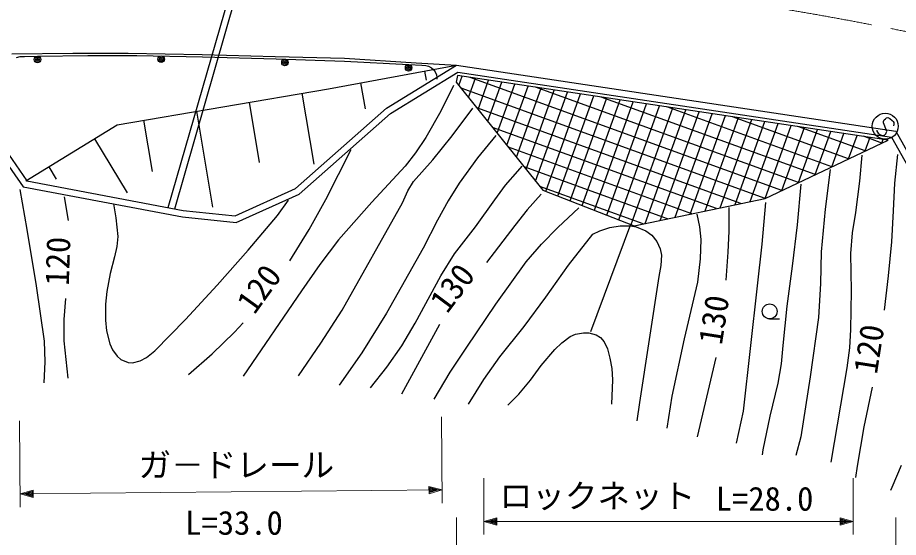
# Model space of a CAD drawing. Units: millimetres, scale not verified. Extents: x 40000 to 680000, y 20000 to 380000.
# Drawn here: x 329567 to 397079, y 259592 to 299410 of the extents above; entities that cross this region are included whole.
import ezdxf
from ezdxf.enums import TextEntityAlignment as Align

# ---------------------------------------------------------------- set-up
doc = ezdxf.new("R2010")
doc.units = ezdxf.units.MM
doc.header["$LTSCALE"] = 1000
doc.linetypes.add('CHAIN', pattern=[18.5, 12, -1.5, 3.5, -1.5])
for name, color, linetype, lineweight in [('M-BGD', 7, 'Continuous', 25), ('M-BMK', 2, 'CHAIN', 13), ('M-STR-HTXT', 7, 'Continuous', 13)]:
    doc.layers.add(name, color=color, linetype=linetype, lineweight=lineweight)
doc.styles.add('ＭＳ ゴシック', font='')
doc.styles.get('ＭＳ ゴシック').set_extended_font_data('MS Gothic')

msp = doc.modelspace()

# ---------------------------------------------------------------- linework, layer by layer
at = {"layer": 'M-BGD'}
for p, q in [((341118, 284856), (353056, 326367)), ((341611, 284763), (353555, 326293)), ((329127, 296631), (333794, 296684)), ((329487, 296355), (329766, 296440)), ((329766, 296440), (330086, 296444)), ((330086, 296444), (331086, 296458)), ((331086, 296458), (334948, 296511)), ((333794, 296684), (338042, 296684)), ((334948, 296511), (338705, 296511)), ((338042, 296684), (343705, 296578)), ((338705, 296511), (343731, 296405)), ((343705, 296578), (349316, 296420)), ((343731, 296405), (349393, 296245)), ((349316, 296420), (354613, 296314)), ((323818, 296201), (330281, 286900)), ((349393, 296245), (354631, 296085)), ((353388, 293956), (363207, 295758)), ((354613, 296314), (360119, 295945)), ((354631, 296085), (359551, 295819)), ((357853, 292469), (363210, 295757)), ((359551, 295819), (360550, 295765)), ((360119, 295945), (363210, 295757)), ((360550, 295765), (360869, 295748)), ((360869, 295748), (361067, 295697)), ((363210, 295757), (396878, 290701)), ((323578, 295668), (329988, 286444)), ((358150, 292062), (363316, 295233)), ((360752, 295307), (360878, 294614)), ((361067, 295697), (361300, 295563)), ((361300, 295563), (361453, 295434)), ((361453, 295434), (361564, 295267)), ((361564, 295267), (361671, 295019)), ((363316, 295233), (396562, 290240)), ((355843, 294407), (356200, 292435)), ((361671, 295019), (361701, 294816)), ((361701, 294816), (361694, 294696)), ((363278, 294974), (363189, 294471)), ((363189, 294471), (369837, 286185)), ((396307, 290032), (363278, 294974)), ((363394, 294215), (363646, 294919)), ((364129, 293299), (364655, 294768)), ((388146, 286169), (364247, 294829)), ((364864, 292383), (365664, 294617)), ((365599, 291467), (366672, 294466)), ((337206, 291204), (353388, 293956)), ((362986, 294220), (361997, 292244)), ((386866, 285563), (363560, 294008)), ((366334, 290551), (367681, 294315)), ((367069, 289635), (368690, 294164)), ((367803, 288719), (369698, 294013)), ((368538, 287803), (370707, 293862)), ((389425, 286774), (369273, 294077)), ((369273, 286887), (371716, 293711)), ((351365, 293612), (352279, 288174)), ((370054, 286100), (372725, 293560)), ((370987, 285737), (373733, 293409)), ((371920, 285374), (374742, 293258)), ((372853, 285011), (375751, 293108)), ((390705, 287380), (374300, 293325)), ((347320, 292924), (348093, 288322)), ((350872, 286314), (357853, 292469)), ((362867, 290353), (364471, 292470)), ((384996, 285171), (364770, 292501)), ((373786, 284649), (376759, 292957)), ((374719, 284286), (377768, 292806)), ((375651, 283923), (378777, 292655)), ((376584, 283560), (379786, 292504)), ((377675, 283638), (380794, 292353)), ((391984, 287986), (379326, 292573)), ((343274, 292236), (344507, 284896)), ((351144, 285885), (358150, 292062)), ((361997, 292244), (360857, 290215)), ((378824, 283878), (381803, 292202)), ((379973, 284119), (382812, 292051)), ((381122, 284360), (383821, 291900)), ((382270, 284600), (384829, 291749)), ((393264, 288591), (384353, 291820)), ((330201, 286911), (337206, 291204)), ((339228, 291548), (339887, 287626)), ((383126, 284780), (365979, 290993)), ((383419, 284841), (385838, 291598)), ((384568, 285082), (386847, 291447)), ((385717, 285322), (387855, 291296)), ((386866, 285563), (388864, 291145)), ((388146, 286169), (389873, 290994)), ((394543, 289197), (389379, 291068)), ((361387, 288521), (362867, 290353)), ((366211, 290378), (364825, 288660)), ((389425, 286774), (390882, 290843)), ((390705, 287380), (391890, 290693)), ((391984, 287986), (392899, 290542)), ((393264, 288591), (393908, 290391)), ((395823, 289803), (394405, 290316)), ((396878, 290701), (399024, 286868)), ((335454, 290131), (337969, 285977)), ((360857, 290215), (360074, 289048)), ((386866, 285563), (396307, 290032)), ((394543, 289197), (394916, 290240)), ((395823, 289803), (395925, 290089)), ((396562, 290240), (398588, 286621)), ((353205, 285476), (355137, 289311)), ((360074, 289048), (359266, 288028)), ((381256, 284388), (367188, 289486)), ((359916, 286865), (361387, 288521)), ((364825, 288660), (363418, 286731)), ((394265, 288884), (394095, 286878)), ((397022, 288927), (396793, 286725)), ((331952, 287984), (332526, 287035)), ((359266, 288028), (356714, 285277)), ((366966, 286581), (367897, 287653)), ((367897, 287653), (368247, 288030)), ((379387, 283996), (368398, 287978)), ((391846, 287774), (391463, 284727)), ((329988, 286444), (342196, 284141)), ((330281, 286900), (342268, 284639)), ((346241, 284236), (350872, 286314)), ((359471, 286135), (359916, 286865)), ((363418, 286731), (362562, 285371)), ((366136, 285449), (366966, 286581)), ((377517, 283604), (369607, 286471)), ((389598, 286664), (389327, 283545)), ((394095, 286878), (393782, 284484)), ((396793, 286725), (396671, 284600)), ((330303, 283174), (329759, 286250)), ((333147, 285682), (333443, 283861)), ((346324, 283722), (351144, 285885)), ((359068, 285214), (359471, 286135)), ((369690, 285896), (368624, 284695)), ((369837, 286185), (376837, 283462)), ((336904, 285139), (337106, 284060)), ((349484, 284251), (350343, 285426)), ((351910, 283181), (353205, 285476)), ((356714, 285277), (354163, 282376)), ((354451, 277006), (359068, 285214)), ((362562, 285371), (361753, 283886)), ((364659, 283383), (366136, 285449)), ((376837, 283462), (386866, 285563)), ((386882, 285255), (386620, 282061)), ((342268, 284639), (346241, 284236)), ((347246, 281584), (349484, 284251)), ((368624, 284695), (367686, 283488)), ((370967, 283330), (372575, 284828)), ((381621, 284359), (381842, 283374)), ((384082, 284871), (384094, 283060)), ((391463, 284727), (391169, 281464)), ((393782, 284484), (393543, 282922)), ((396671, 284600), (396546, 282232)), ((337106, 284060), (337251, 282653)), ((342196, 284141), (346324, 283722)), ((361753, 283886), (360654, 281739)), ((376547, 283574), (373475, 275351)), ((331021, 278873), (330303, 283174)), ((350434, 280788), (351910, 283181)), ((363059, 281321), (364659, 283383)), ((367686, 283488), (365503, 280644)), ((369733, 282062), (370967, 283330)), ((373667, 282809), (374192, 283088)), ((374192, 283088), (374972, 283335)), ((374972, 283335), (375765, 283464)), ((375765, 283464), (376566, 283454)), ((376566, 283454), (376987, 283377)), ((376987, 283377), (377733, 283069)), ((377733, 283069), (378175, 282737)), ((381842, 283374), (381940, 282421)), ((384094, 283060), (384004, 281447)), ((389327, 283545), (388950, 280374)), ((393543, 282922), (393418, 281337)), ((337251, 282653), (337177, 281871)), ((354163, 282376), (352741, 280509)), ((371797, 280452), (373667, 282809)), ((378175, 282737), (378565, 282260)), ((378565, 282260), (378824, 281706)), ((381940, 282421), (381883, 280937)), ((396546, 282232), (396301, 279628)), ((337177, 281871), (336988, 281088)), ((344861, 278903), (347246, 281584)), ((360654, 281739), (359528, 279755)), ((368555, 280691), (369733, 282062)), ((378824, 281706), (378921, 281214)), ((386620, 282061), (386254, 278862)), ((336988, 281088), (336659, 279819)), ((362002, 279622), (363059, 281321)), ((378921, 281214), (378881, 280411)), ((381883, 280937), (381690, 279137)), ((384004, 281447), (383860, 279289)), ((391169, 281464), (391114, 279048)), ((393418, 281337), (393460, 278480)), ((352741, 280509), (351335, 278486)), ((366229, 277459), (368555, 280691)), ((370048, 277998), (371797, 280452)), ((378881, 280411), (378729, 279587)), ((388950, 280374), (388537, 277315)), ((336659, 279819), (336409, 278434)), ((359528, 279755), (357831, 276765)), ((361193, 278120), (362002, 279622)), ((378729, 279587), (377235, 269930)), ((396301, 279628), (395978, 277004)), ((331620, 274611), (331021, 278873)), ((342431, 276272), (344861, 278903)), ((381690, 279137), (380651, 274803)), ((386254, 278862), (385170, 269250)), ((391114, 279048), (390945, 276442)), ((336409, 278434), (336309, 277456)), ((351335, 278486), (346864, 271936)), ((393460, 278480), (393398, 275516)), ((333243, 277899), (333121, 276293)), ((360046, 275999), (361193, 278120)), ((368386, 275735), (370048, 277998)), ((336309, 277456), (336298, 276245)), ((352819, 274458), (354451, 277006)), ((363989, 274165), (366229, 277459)), ((388537, 277315), (388230, 274280)), ((333121, 276293), (333112, 274659)), ((336298, 276245), (336389, 275409)), ((340079, 273879), (342431, 276272)), ((357831, 276765), (355952, 273725)), ((387209, 276328), (387959, 276328)), ((390945, 276442), (390324, 271894)), ((346190, 275305), (346864, 276025)), ((361904, 275904), (358998, 270570)), ((359007, 274278), (360046, 275999)), ((366518, 273422), (368386, 275735)), ((393398, 275516), (393320, 274110)), ((336389, 275409), (336644, 274429)), ((344473, 273651), (346190, 275305)), ((371281, 274506), (371927, 274984)), ((371927, 274984), (372338, 275165)), ((372338, 275165), (372933, 275269)), ((372933, 275269), (373341, 275251)), ((373341, 275251), (373902, 275105)), ((373902, 275105), (374245, 274904)), ((374245, 274904), (374524, 274583)), ((380651, 274803), (379701, 270399)), ((331670, 273039), (331620, 274611)), ((333112, 274659), (333404, 271789)), ((336644, 274429), (336851, 273957)), ((351107, 271979), (352819, 274458)), ((357856, 272623), (359007, 274278)), ((362735, 272257), (363989, 274165)), ((370734, 273974), (371281, 274506)), ((374524, 274583), (374771, 274024)), ((388230, 274280), (388088, 272878)), ((393320, 274110), (393130, 272576)), ((336851, 273957), (337197, 273462)), ((337197, 273462), (337480, 273220)), ((339453, 273379), (340079, 273879)), ((342664, 272064), (344473, 273651)), ((355952, 273725), (354204, 271253)), ((369700, 272765), (370734, 273974)), ((374771, 274024), (374958, 273312)), ((331607, 271428), (331670, 273039)), ((337480, 273220), (338037, 272980)), ((338037, 272980), (338367, 272959)), ((338367, 272959), (338954, 273108)), ((338954, 273108), (339453, 273379)), ((365302, 271676), (366518, 273422)), ((368871, 271629), (369700, 272765)), ((374958, 273312), (375117, 272521)), ((383080, 273373), (381664, 267283)), ((388088, 272878), (387827, 271405)), ((356622, 271040), (357856, 272623)), ((361502, 270186), (362735, 272257)), ((375117, 272521), (375166, 271666)), ((393130, 272576), (391889, 265362)), ((364132, 269802), (365302, 271676)), ((367994, 270571), (368871, 271629)), ((375166, 271666), (375078, 269802)), ((387827, 271405), (387213, 268872)), ((390324, 271894), (389591, 267293)), ((395059, 271111), (394432, 268058)), ((367144, 269717), (367994, 270571)), ((379701, 270399), (379330, 267966)), ((377235, 269930), (377030, 268521)), ((385170, 269250), (384634, 266814)), ((387213, 268872), (386700, 266308)), ((394432, 268058), (393917, 265056)), ((389591, 267293), (389216, 265874)), ((386700, 266308), (386628, 265917)), ((393917, 265056), (393798, 264167)), ((397289, 265089), (396579, 263426)), ((396579, 263426), (396471, 263185))]:
    msp.add_line(p, q, dxfattribs=at)
msp.add_lwpolyline([(395426, 290785), (395430, 290704), (395466, 290629), (395535, 290547), (395655, 290449), (395778, 290394), (395911, 290383), (396031, 290427), (396107, 290513), (396151, 290575), (396183, 290677), (396163, 290764), (395940, 291353), (395950, 291460), (395998, 291583), (396082, 291669), (396169, 291721), (396280, 291746), (396428, 291683), (396607, 291538), (396675, 291463), (396720, 291369), (396735, 291260), (396716, 291126)], dxfattribs=at)
msp.add_circle((396073, 291089), 995, dxfattribs=at)
for centre, major_axis in [((331089, 296206), (0, -252)), ((340573, 296220), (0, -252)), ((331089, 296206), (0, -151)), ((331089, 296206), (0, -50.3)), ((340573, 296220), (0, -151)), ((340573, 296220), (0, -50.3)), ((350060, 295973), (0, -252)), ((350060, 295973), (0, -151)), ((350060, 295973), (0, -50.3)), ((359538, 295568), (0, -252)), ((359538, 295568), (0, -151)), ((359538, 295568), (0, -50.3)), ((387209, 276901), (0, -573))]:
    msp.add_ellipse(centre, major_axis=major_axis, ratio=0.993862, dxfattribs=at)
at = {"layer": 'M-BMK'}
for centre, start_param, end_param in [((340678, 22336), 3.050169, 3.405142), ((342510, 22169), 2.886828, 3.052095)]:
    msp.add_ellipse(centre, major_axis=(0, -281694), ratio=0.993862, start_param=start_param, end_param=end_param, dxfattribs=at)
at = {"layer": 'M-STR-HTXT'}
for p, q in [((362108, 262223), (362046, 268834)), ((329700, 268522), (329763, 261911)), ((365295, 264134), (365295, 259801)), ((393610, 259801), (393610, 264134)), ((361102, 262938), (361096, 263501)), ((361096, 263501), (362099, 263229)), ((361141, 263019), (361137, 263421)), ((361137, 263421), (361819, 263226)), ((361180, 263100), (361178, 263341)), ((361178, 263341), (361659, 263225)), ((329754, 262917), (362099, 263229)), ((329754, 262917), (330751, 263208)), ((330756, 262645), (329754, 262917)), ((330033, 262920), (330711, 263128)), ((330715, 262725), (330033, 262920)), ((330193, 262921), (330672, 263047)), ((330675, 262805), (330193, 262921)), ((330433, 262924), (330633, 262966)), ((330634, 262885), (330433, 262924)), ((330633, 262966), (330634, 262885)), ((330672, 263047), (330675, 262805)), ((330711, 263128), (330715, 262725)), ((330751, 263208), (330756, 262645)), ((362099, 263229), (361102, 262938)), ((361819, 263226), (361141, 263019)), ((361659, 263225), (361180, 263100)), ((361219, 263180), (361219, 263261)), ((361219, 263261), (361419, 263223)), ((361419, 263223), (361219, 263180)), ((363210, 261119), (363210, 254602)), ((365295, 260807), (366295, 261088)), ((366295, 260525), (365295, 260807)), ((365295, 260807), (393610, 260807)), ((365575, 260807), (366255, 261008)), ((366255, 260605), (365575, 260807)), ((365735, 260807), (366215, 260927)), ((366215, 260686), (365735, 260807)), ((365975, 260807), (366175, 260847)), ((366175, 260766), (365975, 260807)), ((366175, 260847), (366175, 260766)), ((366215, 260927), (366215, 260686)), ((366255, 261008), (366255, 260605)), ((366295, 261088), (366295, 260525)), ((392610, 260525), (392610, 261088)), ((392610, 261088), (393610, 260807)), ((393610, 260807), (392610, 260525)), ((392650, 260605), (392650, 261008)), ((392650, 261008), (393330, 260807)), ((393330, 260807), (392650, 260605)), ((392690, 260686), (392690, 260927)), ((392690, 260927), (393170, 260807)), ((393170, 260807), (392690, 260686)), ((392730, 260766), (392730, 260847)), ((392730, 260847), (392930, 260807)), ((392930, 260807), (392730, 260766)), ((396878, 254602), (396878, 261119))]:
    msp.add_line(p, q, dxfattribs=at)

# ---------------------------------------------------------------- texts
at = {"layer": 'M-BGD', "style": 'ＭＳ ゴシック'}
for s, rotation, p in [('120', 88.1, (334041, 278834)), ('120', 54.2, (348161, 276269)), ('130', 53.2, (362932, 276336)), ('130', 81.1, (384088, 274197)), ('120', 81.1, (395973, 271952))]:
    msp.add_text(s, height=1833, rotation=rotation, dxfattribs=at).set_placement(p, align=Align.BOTTOM_LEFT)
at = {"layer": 'M-STR-HTXT', "style": 'ＭＳ ゴシック'}
for s, p in [('ガ－ドレール', (338830, 263672)), ('ロックネット', (366510, 261302)), ('L=28.0', (383083, 261088)), ('L=33.0', (342416, 259243))]:
    msp.add_text(s, height=1833, dxfattribs=at).set_placement(p, align=Align.BOTTOM_LEFT)

doc.saveas('drawing.dxf')
